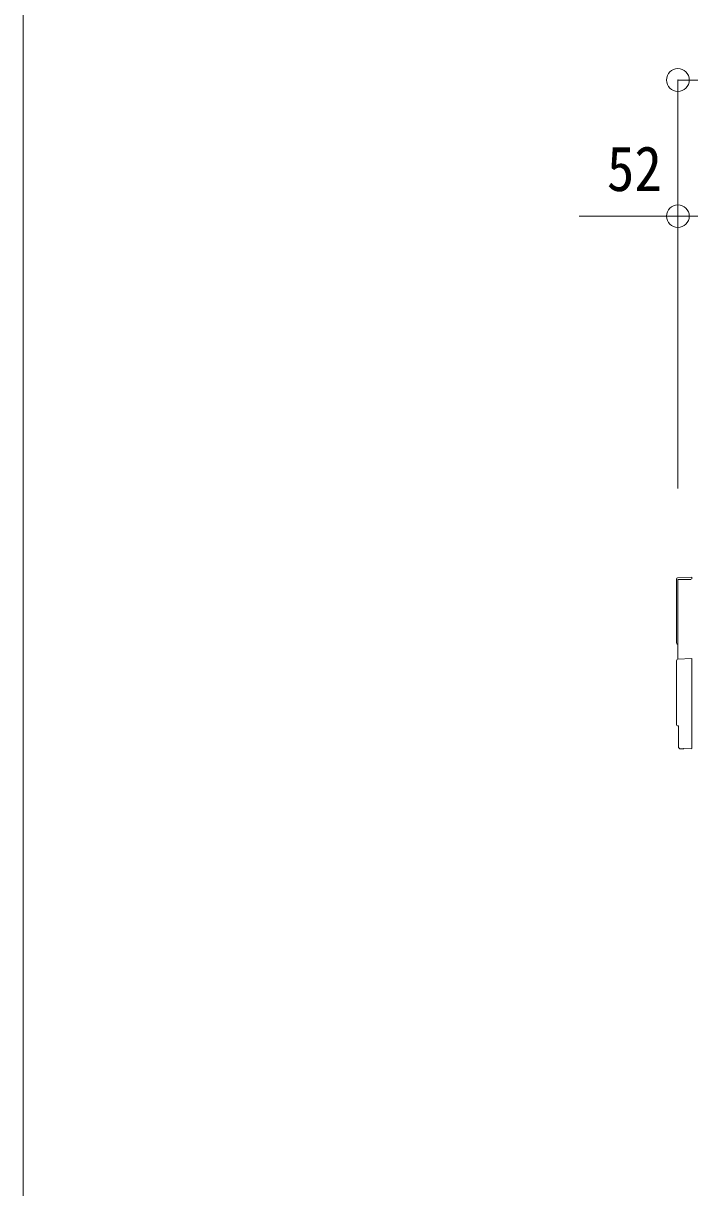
# Model space of a CAD drawing. Units: millimetres at full size, sheet at 1:50; details may follow other scales. Extents: x -14053 to 14053, y -9700 to 9700.
# Drawn here: x -14053 to -12585, y 2272 to 4837 of the extents above; entities that cross this region are included whole.
import ezdxf
from ezdxf.enums import TextEntityAlignment as Align

# ---------------------------------------------------------------- set-up
doc = ezdxf.new("R2010")
doc.units = ezdxf.units.MM
doc.header["$LTSCALE"] = 50
doc.header["$PDMODE"] = 32
doc.header["$PDSIZE"] = 50
for name, color, linetype, lineweight in [('0-4_設備', 4, 'Continuous', 9), ('0-8_外構', 6, 'Continuous', 9), ('F-0_ﾚｲﾔ240', 7, 'Continuous', 9)]:
    doc.layers.add(name, color=color, linetype=linetype, lineweight=lineweight)
doc.styles.add('ＭＳ ゴシック', font='')
doc.styles.get('ＭＳ ゴシック').set_extended_font_data('MS Gothic')

msp = doc.modelspace()

# ---------------------------------------------------------------- linework, layer by layer
at = {"layer": '0-4_設備'}
msp.add_line((-12599.85, 3238.67), (-12606.77, 3239.04), dxfattribs=at)
for points in [[(-12611.79, 3615.31), (-12580.22, 3616.96), (-12580.22, 3612.91)], [(-12611.22, 3435.91), (-12611.22, 3611.95), (-12582.22, 3611.95)], [(-12611.79, 3435.88), (-12580.22, 3437.53), (-12580.22, 3239.68)], [(-12609.61, 3242.03), (-12609.61, 3289.06), (-12610.21, 3289.06)], [(-12599.11, 3238.95), (-12598.44, 3239.58), (-12580.22, 3238.67)]]:
    msp.add_lwpolyline(points, dxfattribs=at)
for centre, major_axis, ratio, start_param, end_param in [((-12611.63, 3612.32), (-3, 0), 0.99863, 4.7647489, 6.2979817), ((-17377.49, 3541.89), (4763.38, 0), 0.99863, 6.2686928, 6.2979817), ((-12610.21, 3472.89), (-4.41, 0), 0.99863, 6.2686928, 7.6252171), ((-12611.63, 3432.88), (-3, 0), 0.99863, 4.7647489, 6.2979817), ((-17377.49, 3362.46), (4763.38, 0), 0.99863, 6.2686928, 6.2979817), ((-12610.21, 3293.46), (-4.41, 0), 0.99863, 6.2686928, 7.8539816), ((-12606.6, 3242.04), (-2.18, -2.07), 0.9974, 5.5252311, 7.0411395), ((-12599.8, 3239.67), (-0.727, -0.69), 0.9974, 0.7579542, 1.5707963)]:
    msp.add_ellipse(centre, major_axis=major_axis, ratio=ratio, start_param=start_param, end_param=end_param, dxfattribs=at)
at = {"layer": '0-8_外構'}
for p, q in [((-12611.22, 4711.91), (-12611.22, 3811.91)), ((-12611.22, 4411.91), (-12828.62, 4411.91)), ((-12611.22, 4411.91), (-12559.22, 4411.91))]:
    msp.add_line(p, q, dxfattribs=at)
msp.add_lwpolyline([(-12611.22, 4711.91), (3092.78, 4711.91), (3092.78, 3811.91)], dxfattribs=at)
for p in [(-12611.22, 4711.91), (-12611.22, 4411.91)]:
    msp.add_point(p, dxfattribs=at)
at = {"layer": 'F-0_ﾚｲﾔ240', "color": 5, "lineweight": 5}
msp.add_line((-14053.43, 9700), (-14053.43, -9700), dxfattribs=at)

# ---------------------------------------------------------------- texts
at = {"layer": '0-8_外構', "color": 7, "style": 'ＭＳ ゴシック', "width": 0.9}
msp.add_text('52', height=98.97, dxfattribs=at).set_placement((-12767.72, 4437.63), align=Align.BOTTOM_LEFT)

doc.saveas('drawing.dxf')
